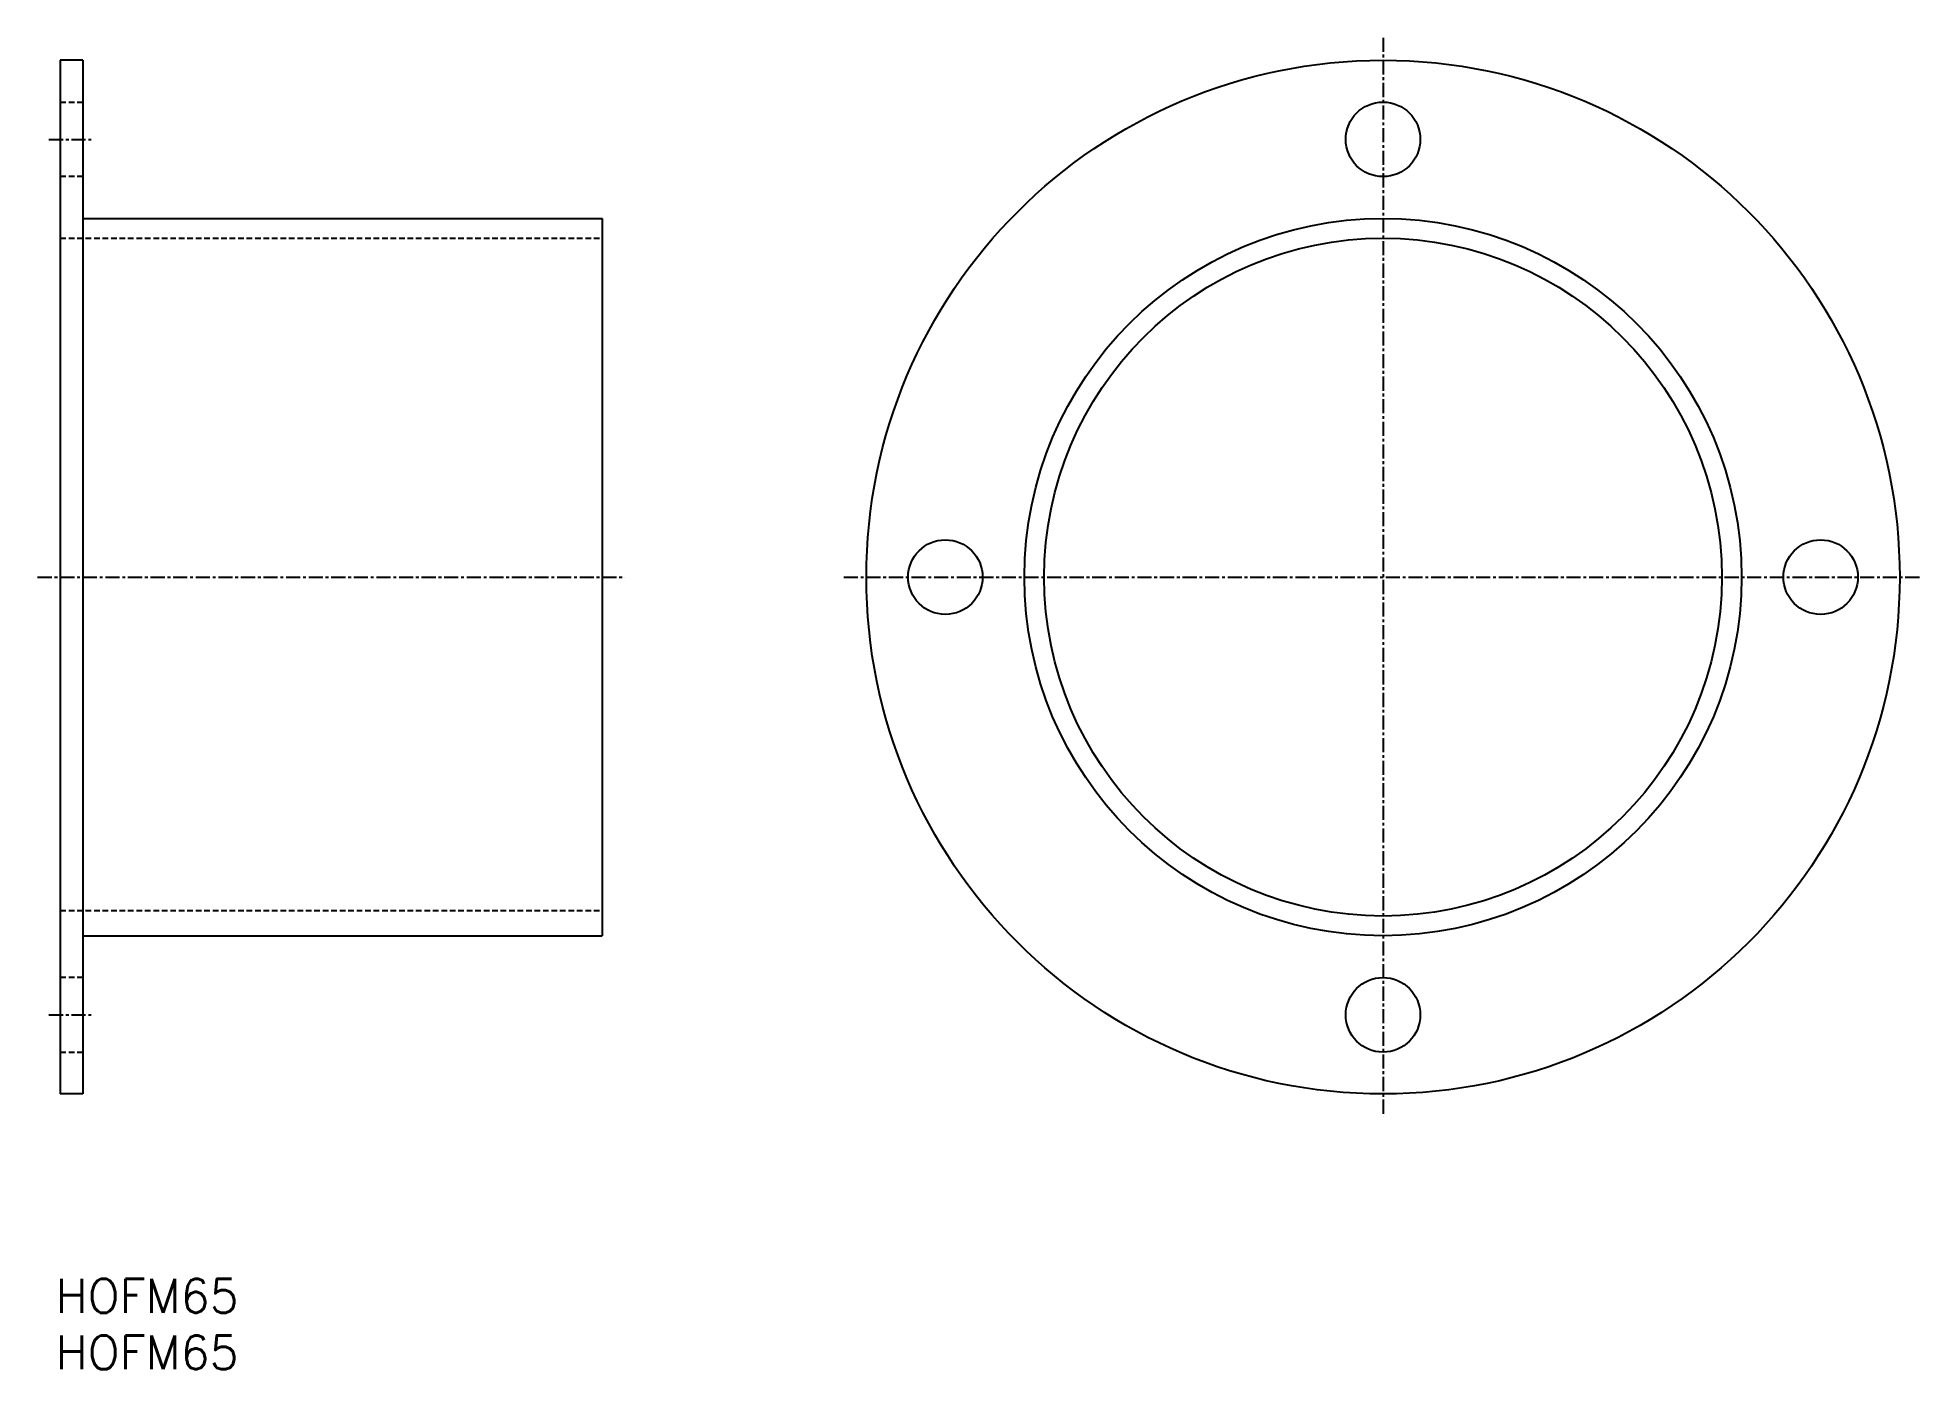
# Model space of a CAD drawing. Extents: x 79 to 245, y 49 to 167.
import ezdxf
from ezdxf.enums import TextEntityAlignment as Align

# ---------------------------------------------------------------- set-up
doc = ezdxf.new("R2010")
doc.units = 0
doc.linetypes.add('CENTER', pattern=[2, 1.25, -0.25, 0.25, -0.25])
doc.linetypes.add('DASHED', pattern=[0.75, 0.5, -0.25])
doc.layers.get('0').update_dxf_attribs({"linetype": 'CONTINUOUS'})
doc.layers.add('CENTER', color=1, linetype='CENTER')
doc.styles.get("Standard").update_dxf_attribs({"font": 'txt.shx', "bigfont": 'extfont.shx'})

msp = doc.modelspace()

# ---------------------------------------------------------------- linework, layer by layer
at = {"color": 7, "linetype": 'CONTINUOUS'}
for p, q in [((80.55, 165.08), (80.55, 73.58)), ((82.55, 165.08), (80.55, 165.08)), ((82.55, 165.08), (82.55, 73.58)), ((82.55, 151.08), (128.55, 151.08)), ((128.55, 151.08), (128.55, 87.58)), ((82.55, 87.58), (128.55, 87.58)), ((82.55, 73.58), (80.55, 73.58))]:
    msp.add_line(p, q, dxfattribs=at)
at = {"color": 3, "linetype": 'DASHED'}
for p, q in [((80.55, 161.38), (82.55, 161.38)), ((82.55, 154.78), (80.55, 154.78)), ((80.55, 149.33), (128.55, 149.33)), ((80.55, 89.83), (128.55, 89.83)), ((82.55, 83.88), (80.55, 83.88)), ((80.55, 77.28), (82.55, 77.28))]:
    msp.add_line(p, q, dxfattribs=at)
at = {"color": 7, "linetype": 'CONTINUOUS'}
for centre, radius in [((197.68, 119.33), 45.75), ((197.68, 158.08), 3.3), ((197.68, 119.33), 31.75), ((197.68, 119.33), 30), ((158.93, 119.33), 3.3), ((236.43, 119.33), 3.3), ((197.68, 80.58), 3.3)]:
    msp.add_circle(centre, radius, dxfattribs=at)
at = {"layer": 'CENTER', "color": 1, "linetype": 'CENTER'}
for p, q in [((197.68, 167.08), (197.68, 71.58)), ((79.55, 158.08), (83.55, 158.08)), ((78.55, 119.33), (130.55, 119.33)), ((149.93, 119.33), (245.43, 119.33)), ((79.55, 80.58), (83.55, 80.58))]:
    msp.add_line(p, q, dxfattribs=at)

# ---------------------------------------------------------------- texts
at = {"color": 7, "linetype": 'CONTINUOUS'}
for p in [(80.15, 55.7), (80.15, 50.7)]:
    msp.add_text('HOFM65', height=3, dxfattribs=at).set_placement(p, align=Align.MIDDLE_LEFT)

doc.saveas('drawing.dxf')
